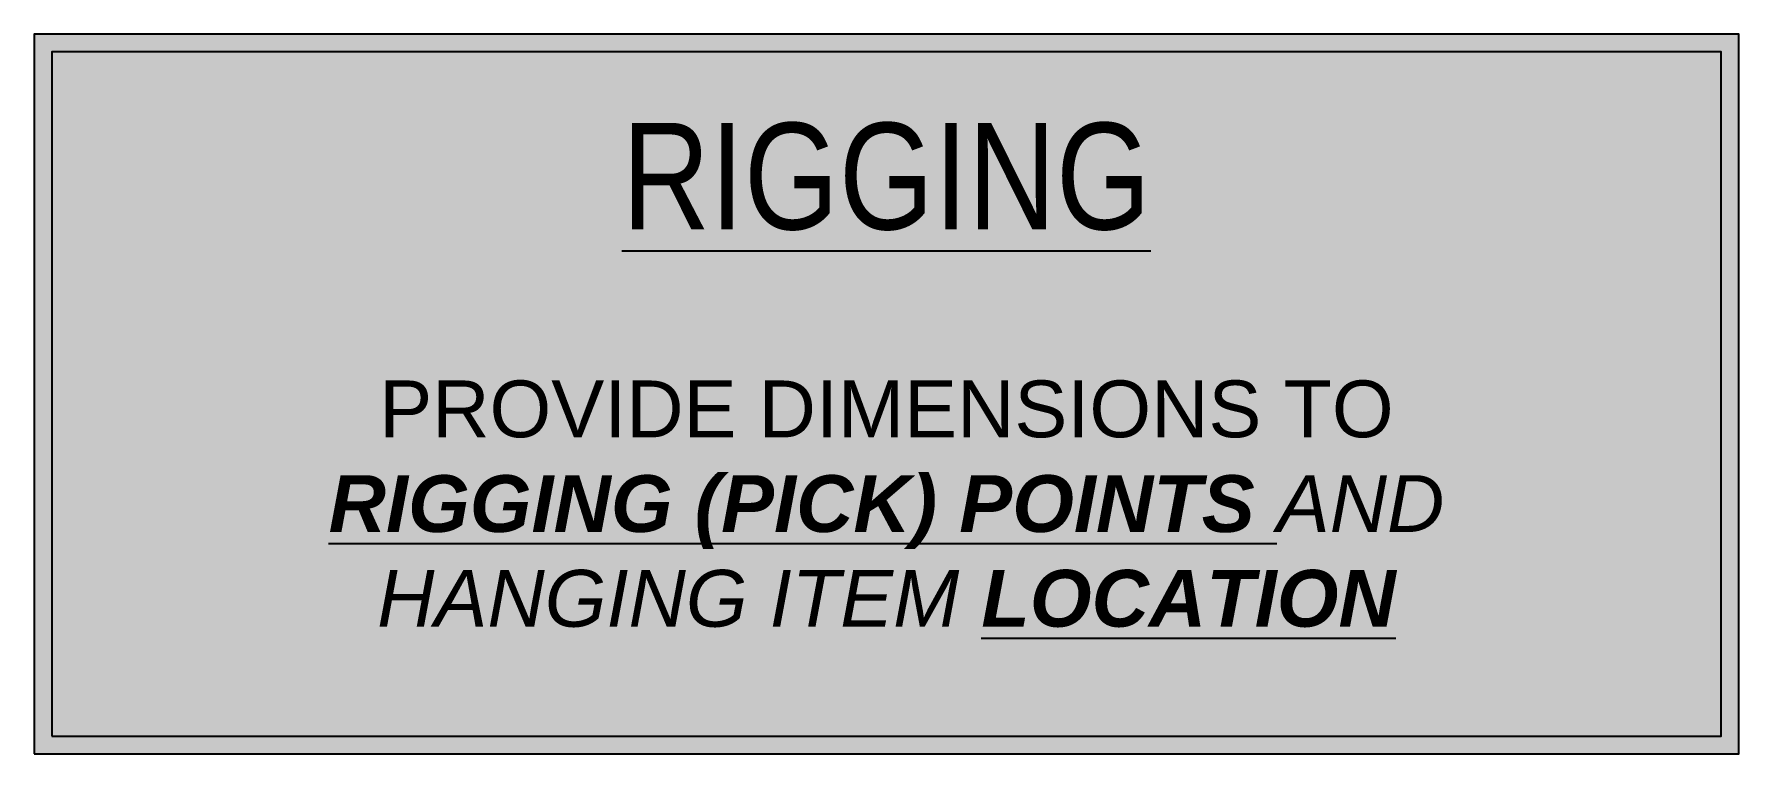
# Model space of a CAD drawing. Header units: inches. Extents: x 4.81 to 7.21, y 14.92 to 15.94.
import ezdxf

# ---------------------------------------------------------------- set-up
doc = ezdxf.new("R2010")
doc.units = ezdxf.units.IN
doc.header["$MEASUREMENT"] = 0
doc.layers.add('MD_Notes (no plot)', color=7, linetype='Continuous', plot=False)
doc.styles.add('ANNO', font='swissli.ttf')
doc.styles.add('ANNO BOLD', font='swisscki.ttf')

msp = doc.modelspace()

# ---------------------------------------------------------------- hatches: boundary and pattern name
at = {"layer": 'MD_Notes (no plot)', "true_color": 0x4c0000, "transparency": 33554687}
h = msp.add_hatch(color=18, dxfattribs=at)
h.dxf.hatch_style = 1
h.paths.add_polyline_path([(4.8052, 14.9244), (7.2052, 14.9244), (7.2052, 15.9379), (4.8052, 15.9379)])

# ---------------------------------------------------------------- linework, layer by layer
at = {"layer": 'MD_Notes (no plot)', "color": 2, "true_color": 0xffff00}
for points in [[(4.8052, 14.9244), (7.2052, 14.9244), (7.2052, 15.9379), (4.8052, 15.9379)], [(4.8302, 14.9494), (7.1802, 14.9494), (7.1802, 15.9129), (4.8302, 15.9129)]]:
    msp.add_lwpolyline(points, close=True, dxfattribs=at)

# ---------------------------------------------------------------- texts
at = {"layer": 'MD_Notes (no plot)', "color": 2, "insert": (6.0052, 15.8129), "char_height": 0.15, "attachment_point": 2, "style": 'ANNO BOLD'}
msp.add_mtext('{\\LRIGGING}', dxfattribs=at)
at = {"layer": 'MD_Notes (no plot)', "color": 2, "true_color": 0xffff00, "insert": (6.0052, 15.4502), "char_height": 0.1, "attachment_point": 2, "style": 'ANNO'}
msp.add_mtext('{\\H0.8x;PROVIDE DIMENSIONS TO\\P\\fSwis721 BT|b1|i1|c0|p34;\\LRIGGING (PICK) POINTS\\fSwis721 Lt BT|b0|i1|c0|p34;\\l AND\\PHANGING ITEM \\fSwis721 BT|b1|i1|c0|p34;\\LLOCATION\\fSwis721 Lt BT|b0|i1|c0|p34;\\l \\H1.12067x; }', dxfattribs=at)

doc.saveas('drawing.dxf')
